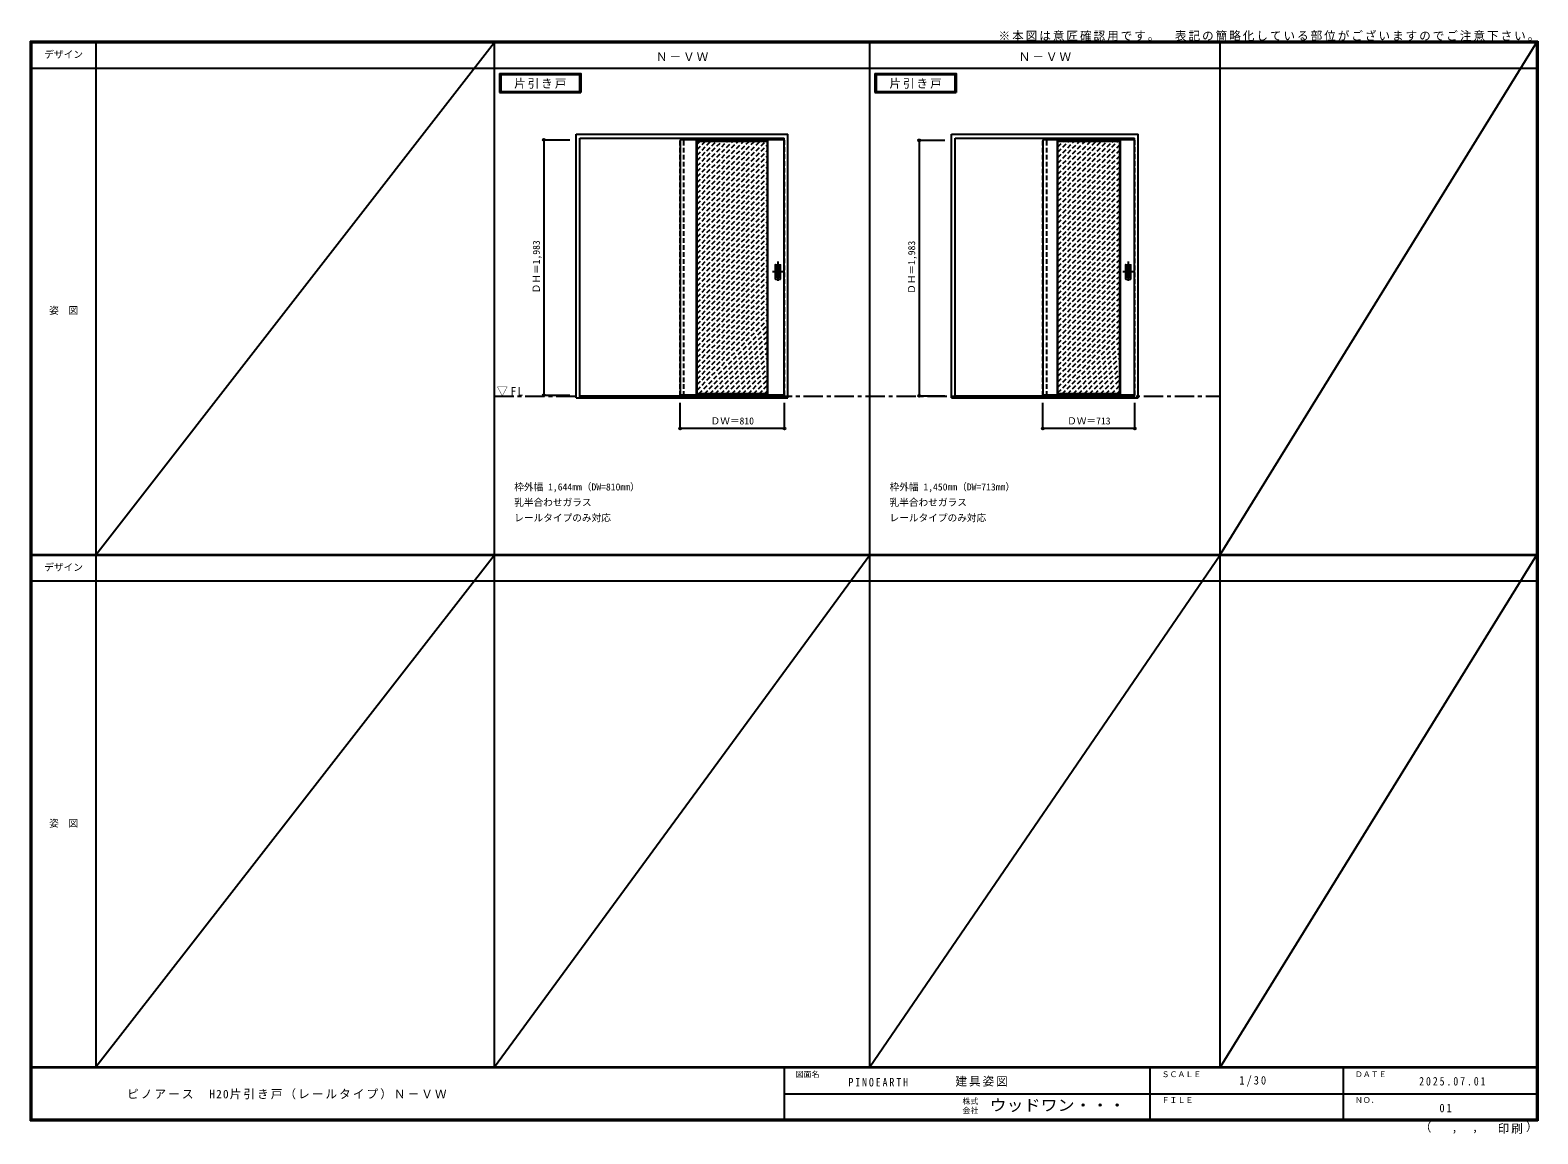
# Model space of a CAD drawing. Units: millimetres, scale not verified. Extents: x -6000 to 5700, y -4307 to 4260.
import ezdxf
from ezdxf.enums import TextEntityAlignment as Align

# ---------------------------------------------------------------- set-up
doc = ezdxf.new("R2010")
doc.units = ezdxf.units.MM
doc.header["$LTSCALE"] = 30
doc.header["$PDMODE"] = 32
doc.header["$PDSIZE"] = 15
doc.linetypes.add('CHAIN1', pattern=[8, 5, -1, 1, -1])
doc.linetypes.add('DASHED1', pattern=[1.8, 1.2, -0.6])
for name, color, linetype in [('0-1_通り芯', 4, 'CHAIN1'), ('0-2_扉', 4, 'DASHED1'), ('0-3_仕上げ', 7, 'Continuous'), ('0-4_枠', 3, 'Continuous'), ('0-6_引手', 3, 'Continuous'), ('0-A_文字', 7, 'Continuous'), ('0-B_寸法', 7, 'Continuous'), ('0-C_ハッチ', 4, 'DASHED1'), ('F-0_補助線', 7, 'Continuous'), ('F-1_枠', 6, 'Continuous'), ('F-A_文字', 7, 'Continuous')]:
    doc.layers.add(name, color=color, linetype=linetype)
doc.styles.add('ＭＳ ゴシック', font='')
doc.styles.get('ＭＳ ゴシック').set_extended_font_data('MS Gothic')

msp = doc.modelspace()

# ---------------------------------------------------------------- linework, layer by layer
at = {"layer": '0-1_通り芯'}
for p, q in [((-197.25, 2464.5), (-197.25, 2302.5)), ((2521.25, 2464.5), (2521.25, 2302.5)), ((-156.25, 2383.5), (-238.25, 2383.5)), ((2562.25, 2383.5), (2480.25, 2383.5))]:
    msp.add_line(p, q, dxfattribs=at)
at = {"layer": '0-1_通り芯', "color": 7}
msp.add_line((-2397.5, 1418), (3233.5, 1418), dxfattribs=at)
at = {"layer": '0-2_扉'}
for p, q in [((-956.25, 3409), (-956.25, 3405)), ((-149.25, 3409), (-146.25, 3409)), ((1859.25, 3409), (1859.25, 3405)), ((2569.25, 3409), (2572.25, 3409))]:
    msp.add_line(p, q, dxfattribs=at)
at = {"layer": '0-2_扉', "color": 3, "linetype": 'Continuous'}
for p, q in [((-956.25, 3409), (-956.25, 1426)), ((-149.25, 3409), (-956.25, 3409)), ((2569.25, 3409), (1859.25, 3409)), ((1859.25, 3409), (1859.25, 1426)), ((-149.25, 1426), (-956.25, 1426)), ((2569.25, 1426), (1859.25, 1426))]:
    msp.add_line(p, q, dxfattribs=at)
at = {"layer": '0-2_扉'}
for points in [[(-149.25, 1426), (-146.25, 1426), (-146.25, 3409)], [(2569.25, 1426), (2572.25, 1426), (2572.25, 3409)]]:
    msp.add_lwpolyline(points, dxfattribs=at)
at = {"layer": '0-3_仕上げ'}
for p, q in [((-828.25, 1426), (-828.25, 3409)), ((-824.25, 1426), (-824.25, 3409)), ((-278.25, 1426), (-278.25, 3409)), ((-274.25, 1426), (-274.25, 3409)), ((1971.25, 1426), (1971.25, 3409)), ((1975.25, 1426), (1975.25, 3409)), ((2456.25, 1426), (2456.25, 3409)), ((2460.25, 1426), (2460.25, 3409))]:
    msp.add_line(p, q, dxfattribs=at)
at = {"layer": '0-3_仕上げ', "color": 3}
for p, q in [((-278.25, 3397), (-824.25, 3397)), ((2456.25, 3397), (1975.25, 3397)), ((-278.25, 1438), (-824.25, 1438)), ((2456.25, 1438), (1975.25, 1438))]:
    msp.add_line(p, q, dxfattribs=at)
at = {"layer": '0-4_枠'}
for p, q in [((-1763.25, 1406), (-1763.25, 3453)), ((-1763.25, 3453), (-119.25, 3453)), ((-1733.25, 1406), (-1733.25, 3423)), ((-1733.25, 3423), (-149.25, 3423)), ((-149.25, 1406), (-149.25, 3423)), ((-119.25, 1406), (-119.25, 3453)), ((1149.25, 1406), (1149.25, 3453)), ((1149.25, 3453), (2599.25, 3453)), ((1179.25, 1406), (1179.25, 3423)), ((1179.25, 3423), (2569.25, 3423)), ((2569.25, 1406), (2569.25, 3423)), ((2599.25, 1406), (2599.25, 3453)), ((-1763.25, 1406), (-119.25, 1406)), ((-1733.25, 1421), (-149.25, 1421)), ((1149.25, 1406), (2599.25, 1406)), ((1179.25, 1421), (2569.25, 1421))]:
    msp.add_line(p, q, dxfattribs=at)
at = {"layer": '0-4_枠', "color": 4, "linetype": 'DASHED1'}
for p, q in [((-956.25, 1421), (-956.25, 3423)), ((-926.25, 1421), (-926.25, 3423)), ((1859.25, 1421), (1859.25, 3423)), ((1889.25, 1421), (1889.25, 3423))]:
    msp.add_line(p, q, dxfattribs=at)
at = {"layer": '0-6_引手'}
for p, q in [((-218.25, 2437), (-218.25, 2330)), ((-216.75, 2438.5), (-177.75, 2438.5)), ((-176.25, 2330), (-176.25, 2437)), ((2500.25, 2437), (2500.25, 2330)), ((2501.75, 2438.5), (2540.75, 2438.5)), ((2542.25, 2330), (2542.25, 2437)), ((-216.75, 2328.5), (-177.75, 2328.5)), ((2501.75, 2328.5), (2540.75, 2328.5))]:
    msp.add_line(p, q, dxfattribs=at)
at = {"layer": '0-6_引手', "color": 7}
for p, q in [((-209.75, 2421), (-209.75, 2346)), ((-208.25, 2422.5), (-186.25, 2422.5)), ((-208.25, 2344.5), (-186.25, 2344.5)), ((-184.75, 2346), (-184.75, 2421)), ((2508.75, 2421), (2508.75, 2346)), ((2510.25, 2422.5), (2532.25, 2422.5)), ((2510.25, 2344.5), (2532.25, 2344.5)), ((2533.75, 2346), (2533.75, 2421))]:
    msp.add_line(p, q, dxfattribs=at)
at = {"layer": '0-6_引手'}
for centre, start, end in [((-216.75, 2437), 90, 180), ((-177.75, 2437), 0, 90), ((2501.75, 2437), 90, 180), ((2540.75, 2437), 0, 90), ((-216.75, 2330), 180, 270), ((-177.75, 2330), 270, 0), ((2501.75, 2330), 180, 270), ((2540.75, 2330), 270, 0)]:
    msp.add_arc(centre, 1.5, start, end, dxfattribs=at)
at = {"layer": '0-6_引手', "color": 7}
for centre, start, end in [((-208.25, 2421), 90, 180), ((-208.25, 2346), 180, 270), ((-186.25, 2421), 0, 90), ((-186.25, 2346), 270, 0), ((2510.25, 2421), 90, 180), ((2510.25, 2346), 180, 270), ((2532.25, 2421), 0, 90), ((2532.25, 2346), 270, 0)]:
    msp.add_arc(centre, 1.5, start, end, dxfattribs=at)
at = {"layer": '0-A_文字'}
for p, q in [((-2357.5, 3925), (-2357.5, 3775)), ((-2347.5, 3915), (-2347.5, 3785)), ((-2347.5, 3915), (-1736.47, 3915)), ((-1736.47, 3915), (-1736.47, 3785)), ((555, 3925), (555, 3775)), ((565, 3915), (565, 3785)), ((565, 3915), (1176.03, 3915)), ((1176.03, 3915), (1176.03, 3785)), ((-2357.5, 3775), (-1726.47, 3775)), ((-2347.5, 3785), (-1736.47, 3785)), ((555, 3775), (1186.03, 3775)), ((565, 3785), (1176.03, 3785))]:
    msp.add_line(p, q, dxfattribs=at)
for points in [[(-2357.5, 3925), (-1726.47, 3925), (-1726.47, 3775)], [(555, 3925), (1186.03, 3925), (1186.03, 3775)]]:
    msp.add_lwpolyline(points, dxfattribs=at)
at = {"layer": '0-B_寸法', "color": 4}
for p, q in [((-2013.25, 3409), (-2013.25, 1426)), ((-2013.25, 3409), (-1813.25, 3409)), ((899.25, 3405), (899.25, 1422)), ((899.25, 3405), (1099.25, 3405)), ((-2013.25, 1426), (-1813.25, 1426)), ((899.25, 1422), (1099.25, 1422)), ((-956.25, 1168), (-956.25, 1368)), ((-146.25, 1168), (-146.25, 1368)), ((2572.25, 1168), (2572.25, 1368)), ((-146.25, 1168), (-956.25, 1168))]:
    msp.add_line(p, q, dxfattribs=at)
msp.add_lwpolyline([(2572.25, 1168), (1859.25, 1168), (1859.25, 1368)], dxfattribs=at)
at = {"layer": '0-B_寸法'}
for p in [(-2013.25, 3409), (899.25, 3405), (-2013.25, 1426), (899.25, 1422), (-956.25, 1168), (-146.25, 1168), (1859.25, 1168), (2572.25, 1168)]:
    msp.add_point(p, dxfattribs=at)
at = {"layer": '0-C_ハッチ'}
for p, q in [((-824.25, 3375.59), (-802.84, 3397)), ((-824.25, 2866.47), (-293.72, 3397)), ((-824.25, 2908.9), (-336.15, 3397)), ((-824.25, 2951.33), (-378.58, 3397)), ((-824.25, 2993.75), (-421, 3397)), ((-824.25, 3036.18), (-463.43, 3397)), ((-824.25, 3078.61), (-505.86, 3397)), ((-824.25, 3121.03), (-548.28, 3397)), ((-824.25, 3163.46), (-590.71, 3397)), ((-824.25, 3205.89), (-633.14, 3397)), ((-824.25, 3248.31), (-675.56, 3397)), ((-824.25, 3290.74), (-717.99, 3397)), ((-824.25, 3333.16), (-760.41, 3397)), ((1975.25, 3398.16), (1986.09, 3409)), ((1975.25, 2931.47), (2440.78, 3397)), ((1975.25, 2973.9), (2398.35, 3397)), ((1975.25, 3016.33), (2355.92, 3397)), ((1975.25, 3058.75), (2313.5, 3397)), ((1975.25, 3101.18), (2271.07, 3397)), ((1975.25, 3143.61), (2228.64, 3397)), ((1975.25, 3186.03), (2186.22, 3397)), ((1975.25, 3228.46), (2143.79, 3397)), ((1975.25, 3270.89), (2101.36, 3397)), ((1975.25, 3313.31), (2058.94, 3397)), ((1975.25, 3355.74), (2016.51, 3397)), ((-824.25, 2824.05), (-278.25, 3370.05)), ((-824.25, 2781.62), (-278.25, 3327.62)), ((-824.25, 2739.19), (-278.25, 3285.19)), ((1975.25, 2889.05), (2456.25, 3370.05)), ((1975.25, 2846.62), (2456.25, 3327.62)), ((1975.25, 2804.19), (2456.25, 3285.19)), ((-824.25, 2696.77), (-278.25, 3242.77)), ((-824.25, 2654.34), (-278.25, 3200.34)), ((1975.25, 2761.77), (2456.25, 3242.77)), ((1975.25, 2719.34), (2456.25, 3200.34)), ((-824.25, 2611.92), (-278.25, 3157.92)), ((-824.25, 2569.49), (-278.25, 3115.49)), ((-824.25, 2527.06), (-278.25, 3073.06)), ((1975.25, 2676.92), (2456.25, 3157.92)), ((1975.25, 2634.49), (2456.25, 3115.49)), ((1975.25, 2592.06), (2456.25, 3073.06)), ((-824.25, 2484.64), (-278.25, 3030.64)), ((-824.25, 2442.21), (-278.25, 2988.21)), ((-824.25, 2399.78), (-278.25, 2945.78)), ((1975.25, 2549.64), (2456.25, 3030.64)), ((1975.25, 2507.21), (2456.25, 2988.21)), ((1975.25, 2464.78), (2456.25, 2945.78)), ((-824.25, 2357.36), (-278.25, 2903.36)), ((-824.25, 2314.93), (-278.25, 2860.93)), ((-824.25, 2272.5), (-278.25, 2818.5)), ((1975.25, 2422.36), (2456.25, 2903.36)), ((1975.25, 2379.93), (2456.25, 2860.93)), ((1975.25, 2337.5), (2456.25, 2818.5)), ((-824.25, 2230.08), (-278.25, 2776.08)), ((-824.25, 2187.65), (-278.25, 2733.65)), ((-824.25, 2145.23), (-278.25, 2691.23)), ((1975.25, 2295.08), (2456.25, 2776.08)), ((1975.25, 2252.65), (2456.25, 2733.65)), ((1975.25, 2210.23), (2456.25, 2691.23)), ((-824.25, 2102.8), (-278.25, 2648.8)), ((-824.25, 2060.37), (-278.25, 2606.37)), ((1975.25, 2167.8), (2456.25, 2648.8)), ((1975.25, 2125.37), (2456.25, 2606.37)), ((-824.25, 2017.95), (-278.25, 2563.95)), ((-824.25, 1975.52), (-278.25, 2521.52)), ((-824.25, 1933.09), (-278.25, 2479.09)), ((1975.25, 2082.95), (2456.25, 2563.95)), ((1975.25, 2040.52), (2456.25, 2521.52)), ((1975.25, 1998.09), (2456.25, 2479.09)), ((-824.25, 1890.67), (-278.25, 2436.67)), ((-824.25, 1848.24), (-278.25, 2394.24)), ((-824.25, 1805.81), (-278.25, 2351.81)), ((1975.25, 1955.67), (2456.25, 2436.67)), ((1975.25, 1913.24), (2456.25, 2394.24)), ((1975.25, 1870.81), (2456.25, 2351.81)), ((-824.25, 1763.39), (-278.25, 2309.39)), ((-824.25, 1720.96), (-278.25, 2266.96)), ((-824.25, 1678.53), (-278.25, 2224.53)), ((1975.25, 1828.39), (2456.25, 2309.39)), ((1975.25, 1785.96), (2456.25, 2266.96)), ((1975.25, 1743.53), (2456.25, 2224.53)), ((-824.25, 1636.11), (-278.25, 2182.11)), ((-824.25, 1593.68), (-278.25, 2139.68)), ((1975.25, 1701.11), (2456.25, 2182.11)), ((1975.25, 1658.68), (2456.25, 2139.68)), ((-824.25, 1551.26), (-278.25, 2097.26)), ((-824.25, 1508.83), (-278.25, 2054.83)), ((-824.25, 1466.4), (-278.25, 2012.4)), ((1975.25, 1616.26), (2456.25, 2097.26)), ((1975.25, 1573.83), (2456.25, 2054.83)), ((1975.25, 1531.4), (2456.25, 2012.4)), ((-810.23, 1438), (-278.25, 1969.98)), ((-767.8, 1438), (-278.25, 1927.55)), ((-725.37, 1438), (-278.25, 1885.12)), ((1975.25, 1488.98), (2456.25, 1969.98)), ((1975.25, 1446.55), (2456.25, 1927.55)), ((2009.13, 1438), (2456.25, 1885.12)), ((-682.95, 1438), (-278.25, 1842.7)), ((-640.52, 1438), (-278.25, 1800.27)), ((-598.09, 1438), (-278.25, 1757.84)), ((2051.55, 1438), (2456.25, 1842.7)), ((2093.98, 1438), (2456.25, 1800.27)), ((2136.41, 1438), (2456.25, 1757.84)), ((-555.67, 1438), (-278.25, 1715.42)), ((-513.24, 1438), (-278.25, 1672.99)), ((2178.83, 1438), (2456.25, 1715.42)), ((2221.26, 1438), (2456.25, 1672.99)), ((-470.81, 1438), (-278.25, 1630.56)), ((-428.39, 1438), (-278.25, 1588.14)), ((-385.96, 1438), (-278.25, 1545.71)), ((2263.69, 1438), (2456.25, 1630.56)), ((2306.11, 1438), (2456.25, 1588.14)), ((2348.54, 1438), (2456.25, 1545.71)), ((-343.54, 1438), (-278.25, 1503.29)), ((-301.11, 1438), (-278.25, 1460.86)), ((2390.96, 1438), (2456.25, 1503.29)), ((2433.39, 1438), (2456.25, 1460.86))]:
    msp.add_line(p, q, dxfattribs=at)
at = {"layer": 'F-0_補助線'}
for p, q in [((-2397.5, 4165), (-5490, 184.5)), ((5690, 4165), (3233.5, 190.5)), ((-2397.5, 184.5), (-5490, -3790)), ((515, 184.5), (-2397.5, -3790)), ((3233.5, 184.5), (515, -3790)), ((5690, 184.5), (3233.5, -3790))]:
    msp.add_line(p, q, dxfattribs=at)
at = {"layer": 'F-1_枠'}
for p, q in [((-6000, 4175), (5700, 4175)), ((-6000, 4175), (-6000, -4205)), ((-6000, 4170), (5700, 4170)), ((-6000, 4165), (5700, 4165)), ((-5995, 4175), (-5995, -4205)), ((-5990, 4175), (-5990, -4205)), ((-5490, 4175), (-5490, -3790)), ((-2397.5, -3790), (-2397.5, 4175)), ((515, -3790), (515, 4175)), ((3233.5, -3790), (3233.5, 4175)), ((5690, 4175), (5690, -4205)), ((5695, 4175), (5695, -4205)), ((5700, 4175), (5700, -4205)), ((-6000, 3965), (5700, 3965)), ((-6000, 190.5), (5700, 190.5)), ((-6000, 187.5), (5700, 187.5)), ((-6000, 184.5), (5700, 184.5)), ((-6000, -15.5), (5700, -15.5)), ((5700, -3790), (-6000, -3790)), ((5700, -3795), (-6000, -3795)), ((-150, -3795), (-150, -4195)), ((2690, -3795), (2690, -4195)), ((4190, -3795), (4190, -4195)), ((-150, -3995), (5690, -3995.01)), ((5700, -4195), (-6000, -4195)), ((5700, -4200), (-6000, -4200)), ((5700, -4205), (-6000, -4205))]:
    msp.add_line(p, q, dxfattribs=at)

# ---------------------------------------------------------------- texts
at = {"layer": '0-A_文字', "style": 'ＭＳ ゴシック'}
for s, p in [('枠外幅 1,644mm（DW=810mm）', (-2243.25, 670.5)), ('枠外幅 1,450mm（DW=713mm）', (669.25, 670.5)), ('乳半合わせガラス', (-2243.25, 550.5)), ('乳半合わせガラス', (669.25, 550.5)), ('レールタイプのみ対応', (-2243.25, 430.5)), ('レールタイプのみ対応', (669.25, 430.5))]:
    msp.add_text(s, height=54.99, dxfattribs=at).set_placement(p, align=Align.BOTTOM_LEFT)
at = {"layer": '0-A_文字', "char_height": 65.98, "attachment_point": 7, "style": 'ＭＳ ゴシック'}
for s, insert in [('\\T1.17;※本図は意匠確認用です。\u3000表記の簡略化している部位がございますのでご注意下さい。', (1515, 4175)), ('\\T1.17;Ｎ－ＶＷ', (-1143.75, 4020)), ('\\T1.17;Ｎ－ＶＷ', (1671.75, 4020)), ('\\T1.17;片引き戸', (-2244.48, 3805)), ('\\T1.17;片引き戸', (668.02, 3805)), ('\\T1.26;\\W0.95;▽FL', (-2378.75, 1418))]:
    msp.add_mtext(s, dxfattribs=dict(at, insert=insert))
at = {"layer": '0-B_寸法', "style": 'ＭＳ ゴシック'}
for p in [(-2028.25, 2217.25), (884.25, 2213.25)]:
    msp.add_text('ＤＨ＝1,983', height=54.99, rotation=90, dxfattribs=at).set_placement(p, align=Align.BOTTOM_LEFT)
for s, p in [('ＤＷ＝810', (-720, 1183)), ('ＤＷ＝713', (2047, 1183))]:
    msp.add_text(s, height=54.99, dxfattribs=at).set_placement(p, align=Align.BOTTOM_LEFT)
at = {"layer": 'F-A_文字', "style": 'ＭＳ ゴシック'}
for s, height, p in [('デザイン', 54.99, (-5890, 4027.5)), ('姿\u3000図', 54.99, (-5852.5, 2040.25)), ('デザイン', 54.99, (-5890, 47)), ('姿\u3000図', 54.99, (-5852.5, -1940.25)), ('図面名', 43.99, (-60, -3880)), ('ＳＣＡＬＥ', 43.99, (2780, -3880)), ('ＤＡＴＥ', 43.99, (4280, -3880)), ('株式', 43.99, (1235, -4089)), ('ＦＩＬＥ', 43.99, (2780, -4080)), ('ＮＯ．', 43.99, (4280, -4080)), ('会社', 43.99, (1235, -4161)), ('（', 65.98, (4784.03, -4308.31)), ('）', 65.98, (5608.4, -4304.13)), (',', 65.98, (5031.28, -4308.31)), (',', 65.98, (5190.2, -4305.53))]:
    msp.add_text(s, height=height, dxfattribs=at).set_placement(p, align=Align.BOTTOM_LEFT)
at = {"layer": 'F-A_文字', "style": 'ＭＳ ゴシック', "width": 1.1}
msp.add_text('ウッドワン・・・', height=87.98, dxfattribs=at).set_placement((1445, -4155), align=Align.BOTTOM_LEFT)
at = {"layer": 'F-A_文字', "char_height": 65.98, "attachment_point": 7, "style": 'ＭＳ ゴシック'}
for s, insert in [('\\T1.17;建具姿図', (1180.42, -3940)), ('\\T1.38;\\W0.9;1/30', (3383.75, -3940)), ('\\T1.18;ピノアース\u3000H20片引き戸（レールタイプ）Ｎ－ＶＷ', (-5247.55, -4040)), ('\\T1.39;\\W0.85;PINOEARTH', (350, -3940)), ('\\T1.39;\\W0.85;2025.07.01', (4778.75, -3932.5)), ('\\T1.36;\\W0.9;01', (4936.25, -4140)), ('\\T1.17;印刷', (5388.15, -4306.92))]:
    msp.add_mtext(s, dxfattribs=dict(at, insert=insert))

doc.saveas('drawing.dxf')
